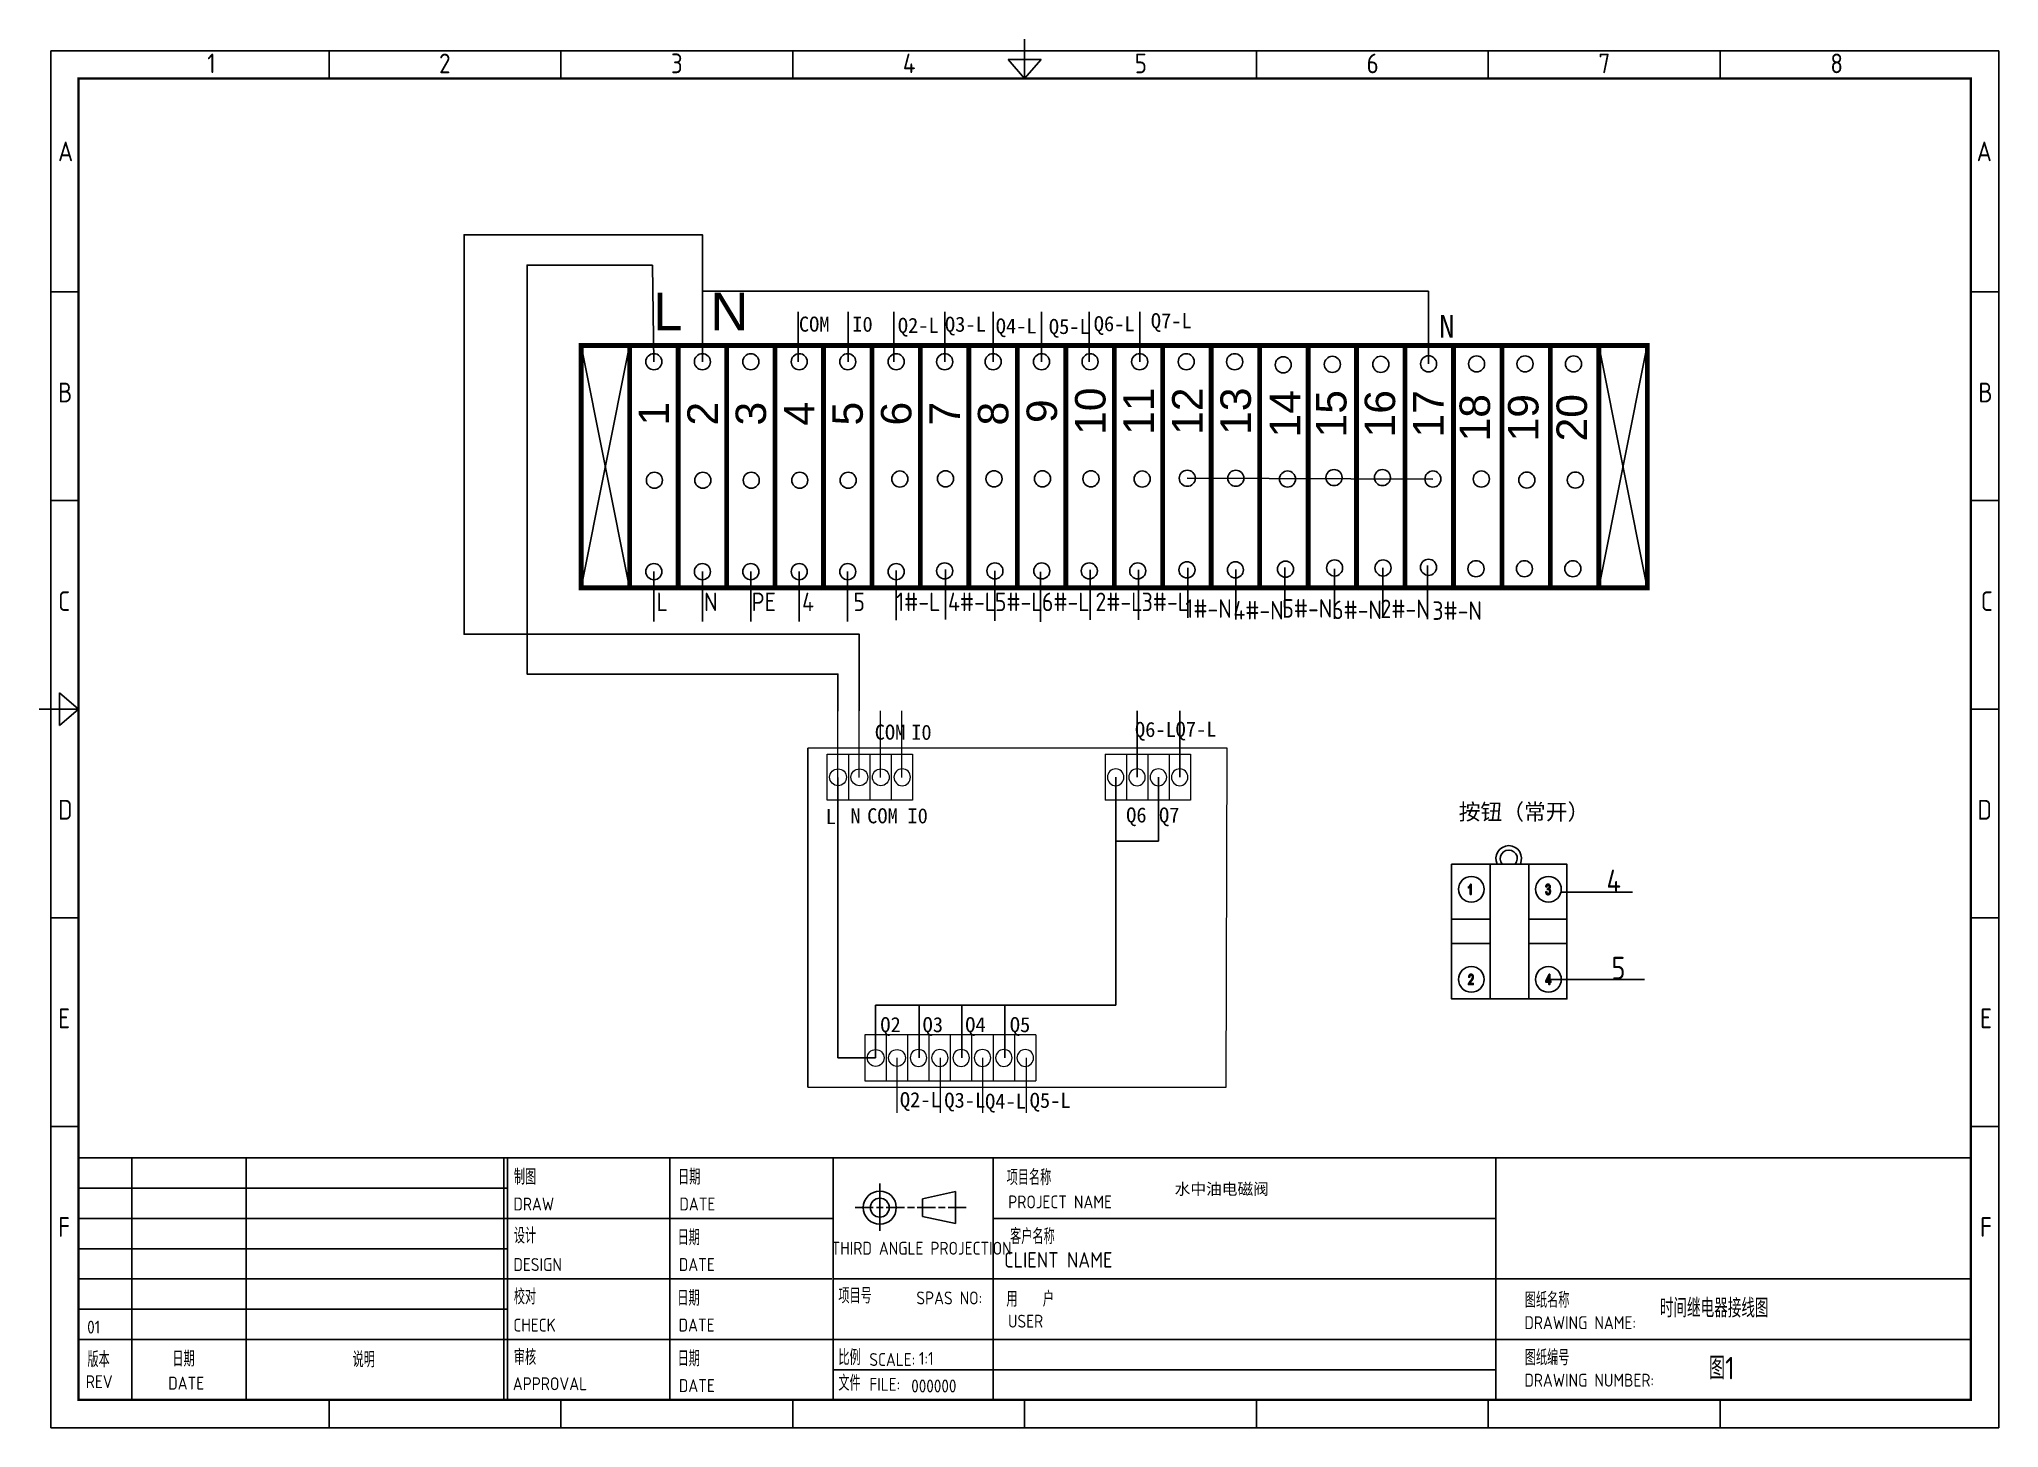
# Model space of a CAD drawing. Header units: millimetres. Extents: x -11207 to 14851, y -6534 to 11935.
import ezdxf
from ezdxf.enums import TextEntityAlignment as Align

# ---------------------------------------------------------------- set-up
doc = ezdxf.new("R2010")
doc.units = ezdxf.units.MM
doc.layers.add('1', color=7, linetype='Continuous', true_color=0xffffff)
for name, color, linetype in [('4', 4, 'Continuous'), ('ECS_LEV_PG_LADDER', 7, 'Continuous'), ('FITT', 4, 'Continuous'), ('TK', 7, 'Continuous')]:
    doc.layers.add(name, color=color, linetype=linetype)
doc.styles.add('name', font='arial.ttf', dxfattribs={"height": 3})
doc.styles.get("Standard").update_dxf_attribs({"font": 'arial.ttf'})
doc.styles.add('工程字', font='gbenor.shx', dxfattribs={"height": 120, "bigfont": 'gbcbig.shx'})
doc.dimstyles.new('ISO-25', dxfattribs={"dimtxt": 2.5, "dimasz": 2.5, "dimexe": 1.25, "dimexo": 0.625, "dimtad": 1, "dimtxsty": 'Standard', "dimcen": 2.5, "dimadec": 0, "dimazin": 0, "dimtfac": 1, "dimtmove": 0, "dimatfit": 3, "dimfxl": 1, "dimarcsym": 0})

msp = doc.modelspace()

# ---------------------------------------------------------------- hatches: boundary and pattern name
h = msp.add_hatch(color=256)
h.dxf.hatch_style = 2
h.paths.add_polyline_path([(7807, 665), (7803, 665), (7799, 662), (7799, 646), (7803, 650), (7807, 650), (7811, 654), (7815, 658), (7819, 662), (7823, 665)])
h = msp.add_hatch(color=256)
h.dxf.hatch_style = 2
h.paths.add_polyline_path([(7835, 697), (7827, 697), (7827, 693), (7823, 689), (7823, 685), (7819, 685), (7819, 681), (7815, 677), (7815, 673), (7811, 673), (7811, 669), (7807, 669), (7807, 665), (7823, 665), (7823, 559), (7835, 559)])
h = msp.add_hatch(color=256)
h.dxf.hatch_style = 2
h.paths.add_polyline_path([(8856, 697), (8848, 697), (8844, 693), (8840, 693), (8840, 689), (8836, 689), (8836, 685), (8836, 681), (8832, 681), (8832, 673), (8828, 673), (8828, 662), (8840, 658), (8840, 665), (8844, 669), (8844, 673), (8844, 677), (8848, 677), (8848, 681), (8852, 681), (8856, 681), (8856, 685), (8880, 685), (8876, 689), (8872, 693), (8868, 693), (8868, 697)])
h = msp.add_hatch(color=256)
h.dxf.hatch_style = 2
h.paths.add_polyline_path([(8840, 598), (8828, 595), (8828, 579), (8832, 575), (8832, 571), (8836, 567), (8836, 563), (8840, 563), (8840, 559), (8844, 559), (8848, 559), (8852, 555), (8864, 555), (8868, 559), (8876, 559), (8876, 563), (8880, 563), (8880, 567), (8884, 571), (8848, 571), (8848, 575), (8844, 575), (8844, 579), (8844, 583), (8840, 587)])
h = msp.add_hatch(color=256)
h.dxf.hatch_style = 2
h.paths.add_polyline_path([(8880, 685), (8856, 685), (8860, 685), (8860, 681), (8864, 681), (8868, 677), (8872, 673), (8872, 650), (8868, 646), (8864, 642), (8860, 638), (8856, 638), (8852, 638), (8880, 638), (8880, 642), (8884, 646), (8884, 654), (8887, 658), (8887, 665), (8884, 669), (8884, 677), (8880, 681)])
h = msp.add_hatch(color=256)
h.dxf.hatch_style = 2
h.paths.add_polyline_path([(8852, 638), (8852, 622), (8852, 626), (8884, 626), (8880, 626), (8880, 630), (8876, 630), (8876, 634), (8872, 634), (8876, 634), (8880, 638)])
h = msp.add_hatch(color=256)
h.dxf.hatch_style = 2
h.paths.add_polyline_path([(8884, 626), (8860, 626), (8864, 626), (8868, 622), (8872, 618), (8876, 614), (8876, 606), (8880, 602), (8880, 595), (8876, 591), (8876, 579), (8872, 579), (8872, 575), (8868, 575), (8868, 571), (8864, 571), (8856, 571), (8884, 571), (8884, 575), (8887, 579), (8887, 587), (8891, 591), (8891, 610), (8887, 614), (8887, 622), (8884, 622)])
h = msp.add_hatch(color=256)
h.dxf.hatch_style = 2
h.paths.add_polyline_path([(7859, -513), (7835, -513), (7839, -517), (7843, -517), (7843, -521), (7847, -521), (7847, -525), (7851, -525), (7851, -529), (7851, -549), (7847, -553), (7847, -561), (7843, -561), (7843, -564), (7839, -568), (7839, -572), (7835, -576), (7831, -580), (7831, -584), (7827, -584), (7823, -588), (7823, -592), (7819, -592), (7819, -596), (7815, -600), (7811, -604), (7811, -608), (7807, -612), (7807, -616), (7803, -616), (7803, -624), (7799, -628), (7799, -639), (7862, -639), (7862, -624), (7815, -624), (7819, -620), (7819, -616), (7823, -616), (7823, -612), (7827, -608), (7827, -604), (7831, -604), (7831, -600), (7835, -596), (7839, -592), (7839, -588), (7843, -588), (7843, -584), (7847, -584), (7847, -580), (7851, -576), (7855, -572), (7855, -568), (7859, -568), (7859, -557), (7862, -557), (7862, -521), (7859, -521)])
h = msp.add_hatch(color=256)
h.dxf.hatch_style = 2
h.paths.add_polyline_path([(7835, -501), (7823, -501), (7819, -505), (7815, -505), (7815, -509), (7811, -509), (7811, -513), (7807, -517), (7807, -521), (7803, -525), (7803, -541), (7815, -541), (7815, -537), (7815, -533), (7815, -529), (7819, -525), (7819, -521), (7823, -521), (7823, -517), (7827, -517), (7831, -513), (7859, -513), (7855, -513), (7855, -509), (7851, -509), (7851, -505), (7847, -505), (7843, -501)])
h = msp.add_hatch(color=256)
h.dxf.hatch_style = 2
h.paths.add_polyline_path([(8880, -501), (8872, -501), (8828, -592), (8828, -608), (8868, -608), (8868, -639), (8880, -639), (8880, -608), (8895, -608), (8895, -592), (8880, -592), (8840, -592), (8868, -529)])
h = msp.add_hatch(color=256)
h.dxf.hatch_style = 2
h.paths.add_polyline_path([(8880, -501), (8868, -529), (8868, -592), (8840, -592), (8880, -592)])

# ---------------------------------------------------------------- linework, layer by layer
at = {"color": 0}
for p, q in [((14851, 11782), (-11053, 11782)), ((-11053, 11782), (-11053, -6534)), ((1897, 11412), (1897, 11935)), ((1897, 11412), (1897, 11935)), ((14851, -6534), (14851, 11782)), ((1679, 11666), (2115, 11666)), ((1897, 11412), (1679, 11666)), ((1679, 11666), (2115, 11666)), ((1897, 11412), (1679, 11666)), ((1897, 11412), (2115, 11666)), ((1897, 11412), (2115, 11666)), ((-2388, 8931), (-2388, 7645)), ((7269, 8584), (7269, 7617)), ((-1115, 8310), (-1115, 7645)), ((-451, 8310), (-451, 7645)), ((157, 8310), (157, 7645)), ((837, 8310), (837, 7645)), ((1478, 8310), (1478, 7645)), ((2122, 8310), (2122, 7645)), ((2757, 8310), (2757, 7645)), ((3427, 8310), (3427, 7645)), ((-3999, 7860), (-3355, 4638)), ((-3999, 4638), (-3355, 7860)), ((9533, 7860), (10177, 4638)), ((9533, 4638), (10177, 7860)), ((-3033, 4853), (-3033, 4188)), ((-2388, 4853), (-2388, 4188)), ((-1744, 4853), (-1744, 4188)), ((-1099, 4853), (-1099, 4188)), ((-457, 4853), (-457, 4188)), ((190, 4870), (190, 4206)), ((847, 4882), (847, 4217)), ((1502, 4863), (1502, 4198)), ((2109, 4852), (2109, 4187)), ((2767, 4877), (2767, 4212)), ((3411, 4877), (3411, 4212)), ((4065, 4905), (4065, 4240)), ((4704, 4882), (4704, 4217)), ((5355, 4908), (5355, 4243)), ((6016, 4889), (6016, 4224)), ((6661, 4902), (6661, 4237)), ((7254, 4933), (7254, 4268)), ((-10683, 3024), (-10938, 3242)), ((-10938, 2806), (-10938, 3242)), ((-10683, 3024), (-10938, 3242)), ((-10938, 2806), (-10938, 3242)), ((-10683, 3024), (-11207, 3024)), ((-10683, 3024), (-11207, 3024)), ((-10683, 3024), (-10938, 2806)), ((-10683, 3024), (-10938, 2806)), ((-10683, -2944), (14444, -2944)), ((-10683, -2944), (14481, -2944)), ((-9975, -6164), (-9975, -2944)), ((-8455, -6164), (-8455, -2944)), ((-5028, -6164), (-5028, -2936)), ((-5028, -6164), (-5028, -2936)), ((-5028, -6164), (-5028, -2936)), ((-5028, -6164), (-5028, -2936)), ((-5028, -2936), (-5028, -6164)), ((-4981, -6164), (-4981, -2944)), ((-4981, -6164), (-4981, -2944)), ((-4981, -6164), (-4981, -2944)), ((-4981, -6164), (-4981, -2944)), ((-2822, -6164), (-2822, -2944)), ((-2822, -6164), (-2822, -2944)), ((-649, -6164), (-649, -2944)), ((-649, -6164), (-649, -2944)), ((1480, -6164), (1480, -2944)), ((1480, -6164), (1480, -2944)), ((1480, -6164), (1480, -2944)), ((8163, -6164), (8163, -2944)), ((-10683, -3347), (-4981, -3347)), ((-10683, -3347), (-4981, -3347)), ((-29, -3286), (-29, -3915)), ((-29, -3286), (-29, -3915)), ((-116, -3606), (-358, -3606)), ((-116, -3606), (-358, -3606)), ((18, -3606), (-74, -3606)), ((18, -3606), (-74, -3606)), ((298, -3606), (55, -3606)), ((298, -3606), (55, -3606)), ((431, -3606), (339, -3606)), ((431, -3606), (339, -3606)), ((711, -3606), (468, -3606)), ((711, -3606), (468, -3606)), ((977, -3392), (537, -3490)), ((977, -3392), (537, -3490)), ((537, -3490), (537, -3722)), ((537, -3490), (537, -3722)), ((840, -3606), (752, -3606)), ((840, -3606), (752, -3606)), ((1120, -3606), (881, -3606)), ((1120, -3606), (881, -3606)), ((977, -3392), (977, -3819)), ((977, -3392), (977, -3819)), ((-10683, -3749), (-4981, -3749)), ((-10683, -3749), (-4981, -3749)), ((-4981, -3749), (-649, -3749)), ((-4981, -3749), (-649, -3749)), ((977, -3819), (537, -3722)), ((977, -3819), (537, -3722)), ((1480, -3749), (8163, -3749)), ((-10683, -4152), (-4981, -4152)), ((-10683, -4152), (-4981, -4152)), ((-10683, -4554), (-4981, -4554)), ((-10683, -4554), (-4981, -4554)), ((-4981, -4554), (-668, -4554)), ((-649, -4554), (1480, -4554)), ((1480, -4554), (8163, -4554)), ((8163, -4554), (14481, -4554)), ((-10683, -4957), (-4981, -4957)), ((-10683, -4957), (-4981, -4957)), ((-10683, -5359), (-4981, -5359)), ((-10683, -5359), (-4981, -5359)), ((-4981, -5359), (-668, -5359)), ((-4981, -5359), (-668, -5359)), ((-668, -5359), (1480, -5359)), ((-668, -5359), (1480, -5359)), ((1480, -5359), (14444, -5359)), ((1480, -5359), (14481, -5359)), ((-649, -5762), (1480, -5762)), ((-649, -5762), (1480, -5762)), ((1480, -5762), (8163, -5762)), ((-11053, -6534), (14851, -6534))]:
    msp.add_line(p, q, dxfattribs=at)
for p, q in [((7269, 8584), (-2388, 8584)), ((4060, 6095), (7326, 6085)), ((7254, 4221), (7254, 4268)), ((-586, 2117), (-586, -1568)), ((3108, -911), (3108, 2118)), ((3108, 2118), (3108, 1269)), ((3676, 1269), (3676, 2118)), ((3108, 1269), (3676, 1269)), ((9029, 591), (9982, 591)), ((8862, -570), (10139, -570)), ((-84, -1615), (-84, -911)), ((-84, -911), (494, -911)), ((494, -911), (494, -1615)), ((494, -911), (1060, -911)), ((1060, -911), (1060, -1615)), ((1060, -911), (1632, -911)), ((1632, -1615), (1632, -911)), ((1632, -911), (3108, -911)), ((-586, -1568), (-586, -1615)), ((-586, -1615), (-84, -1615))]:
    msp.add_line(p, q)
at = {"color": 0, "const_width": 30.8}
msp.add_lwpolyline([(14481, 11412), (-10683, 11412), (-10683, -6164), (14481, -6164)], close=True, dxfattribs=at)
for points in [[(-2388, 8931), (-2388, 9335), (-5557, 9335), (-5557, 4020), (-302, 4020), (-302, 3000)], [(-3053, 8931), (-4719, 8931), (-4719, 3490), (-586, 3490), (-586, 2999)], [(8489, 961), (8501, 1005), (8505, 1048), (8497, 1087), (8481, 1127), (8454, 1162), (8418, 1186), (8379, 1202), (8336, 1210), (8292, 1202), (8253, 1186), (8217, 1162), (8190, 1127), (8170, 1087), (8162, 1048), (8166, 1005), (8182, 961)], [(8418, 961), (8438, 993), (8446, 1028), (8446, 1068), (8430, 1099), (8403, 1127), (8371, 1143), (8336, 1150), (8296, 1143), (8265, 1127), (8241, 1099), (8225, 1068), (8221, 1028), (8229, 993), (8249, 961)]]:
    msp.add_lwpolyline(points)
at = {"color": 0, "lineweight": 0}
for points in [[(-586, 2117), (-586, 2999)], [(-302, 2117), (-302, 3000)], [(-18, 2117), (-18, 3000)], [(265, 2117), (265, 3000)], [(-984, -2003), (-984, 2507)], [(407, 1813), (-728, 1813), (-728, 2424), (407, 2424)], [(-444, 2424), (-444, 1813)], [(-160, 2424), (-160, 1813)], [(124, 2424), (124, 1813)], [(407, 2424), (407, 1813)], [(2966, 2424), (2966, 1813)], [(2966, 2424), (4101, 2424), (4101, 1813), (2966, 1813)], [(3250, 2424), (3250, 1813)], [(3534, 2424), (3534, 1813)], [(3817, 2424), (3817, 1813)], [(4101, 2424), (4101, 1813)], [(-228, -1309), (-228, -1920)], [(2047, -1309), (-228, -1309)], [(56, -1309), (56, -1920)], [(340, -1309), (340, -1920)], [(624, -1309), (624, -1920)], [(908, -1309), (908, -1920)], [(1191, -1309), (1191, -1920)], [(1479, -1309), (1479, -1920)], [(1763, -1309), (1763, -1920)], [(2047, -1309), (2047, -1920)], [(197, -1615), (197, -2343)], [(773, -1615), (773, -2343)], [(1339, -1615), (1339, -2343)], [(1919, -1615), (1919, -2343)], [(-228, -1920), (2047, -1920)]]:
    msp.add_lwpolyline(points, dxfattribs=at)
at = {"color": 0}
for points in [[(3392, 2118), (3392, 3002)], [(3959, 2118), (3959, 3002)]]:
    msp.add_lwpolyline(points, dxfattribs=at)
at = {"color": 0, "lineweight": 0}
msp.add_lwpolyline([(-984, -2003), (4576, -2003), (4588, 2507), (-984, 2507)], close=True, dxfattribs=at)
for points in [[(7575, -829), (9108, -829), (9108, 961), (7575, 961), (7575, -829), (8087, -829), (8087, 961), (7575, 961)], [(8600, -829), (9108, -829), (9108, 961), (8600, 961)], [(7807, 665), (7803, 665), (7799, 662), (7799, 646), (7803, 650), (7807, 650), (7811, 654), (7815, 658), (7819, 662), (7823, 665)], [(7835, 697), (7827, 697), (7827, 693), (7823, 689), (7823, 685), (7819, 685), (7819, 681), (7815, 677), (7815, 673), (7811, 673), (7811, 669), (7807, 669), (7807, 665), (7823, 665), (7823, 559), (7835, 559)], [(8856, 697), (8848, 697), (8844, 693), (8840, 693), (8840, 689), (8836, 689), (8836, 685), (8836, 681), (8832, 681), (8832, 673), (8828, 673), (8828, 662), (8840, 658), (8840, 665), (8844, 669), (8844, 673), (8844, 677), (8848, 677), (8848, 681), (8852, 681), (8856, 681), (8856, 685), (8880, 685), (8876, 689), (8872, 693), (8868, 693), (8868, 697)], [(8840, 598), (8828, 595), (8828, 579), (8832, 575), (8832, 571), (8836, 567), (8836, 563), (8840, 563), (8840, 559), (8844, 559), (8848, 559), (8852, 555), (8864, 555), (8868, 559), (8876, 559), (8876, 563), (8880, 563), (8880, 567), (8884, 571), (8848, 571), (8848, 575), (8844, 575), (8844, 579), (8844, 583), (8840, 587)], [(8880, 685), (8856, 685), (8860, 685), (8860, 681), (8864, 681), (8868, 677), (8872, 673), (8872, 650), (8868, 646), (8864, 642), (8860, 638), (8856, 638), (8852, 638), (8880, 638), (8880, 642), (8884, 646), (8884, 654), (8887, 658), (8887, 665), (8884, 669), (8884, 677), (8880, 681)], [(8852, 638), (8852, 622), (8852, 626), (8884, 626), (8880, 626), (8880, 630), (8876, 630), (8876, 634), (8872, 634), (8876, 634), (8880, 638)], [(8884, 626), (8860, 626), (8864, 626), (8868, 622), (8872, 618), (8876, 614), (8876, 606), (8880, 602), (8880, 595), (8876, 591), (8876, 579), (8872, 579), (8872, 575), (8868, 575), (8868, 571), (8864, 571), (8856, 571), (8884, 571), (8884, 575), (8887, 579), (8887, 587), (8891, 591), (8891, 610), (8887, 614), (8887, 622), (8884, 622)], [(7575, -95), (8087, -95), (8087, 232), (7575, 232)], [(8600, -95), (9108, -95), (9108, 232), (8600, 232)], [(7859, -513), (7835, -513), (7839, -517), (7843, -517), (7843, -521), (7847, -521), (7847, -525), (7851, -525), (7851, -529), (7851, -549), (7847, -553), (7847, -561), (7843, -561), (7843, -564), (7839, -568), (7839, -572), (7835, -576), (7831, -580), (7831, -584), (7827, -584), (7823, -588), (7823, -592), (7819, -592), (7819, -596), (7815, -600), (7811, -604), (7811, -608), (7807, -612), (7807, -616), (7803, -616), (7803, -624), (7799, -628), (7799, -639), (7862, -639), (7862, -624), (7815, -624), (7819, -620), (7819, -616), (7823, -616), (7823, -612), (7827, -608), (7827, -604), (7831, -604), (7831, -600), (7835, -596), (7839, -592), (7839, -588), (7843, -588), (7843, -584), (7847, -584), (7847, -580), (7851, -576), (7855, -572), (7855, -568), (7859, -568), (7859, -557), (7862, -557), (7862, -521), (7859, -521)], [(7835, -501), (7823, -501), (7819, -505), (7815, -505), (7815, -509), (7811, -509), (7811, -513), (7807, -517), (7807, -521), (7803, -525), (7803, -541), (7815, -541), (7815, -537), (7815, -533), (7815, -529), (7819, -525), (7819, -521), (7823, -521), (7823, -517), (7827, -517), (7831, -513), (7859, -513), (7855, -513), (7855, -509), (7851, -509), (7851, -505), (7847, -505), (7843, -501)], [(8880, -501), (8872, -501), (8828, -592), (8828, -608), (8868, -608), (8868, -639), (8880, -639), (8880, -608), (8895, -608), (8895, -592), (8880, -592), (8840, -592), (8868, -529)], [(8880, -501), (8868, -529), (8868, -592), (8840, -592), (8880, -592)]]:
    msp.add_lwpolyline(points, close=True)
for centre in [(-584, 2118), (-300, 2118), (-16, 2118), (-84, -1615), (200, -1615)]:
    msp.add_circle(centre, 112, dxfattribs=at)
for centre in [(7837, 628), (8862, 628), (7837, -570), (8862, -570)]:
    msp.add_circle(centre, 171)
at = {"color": 0}
for radius in [220, 220, 126, 126]:
    msp.add_circle((-29, -3606), radius, dxfattribs=at)
at = {"color": 0, "lineweight": 0}
for centre in [(269, 2118), (3108, 2118), (3392, 2118), (3676, 2118), (3959, 2118), (486, -1615), (770, -1615), (1053, -1615), (1337, -1615), (1621, -1615), (1905, -1615)]:
    msp.add_ellipse(centre, major_axis=(0, 112), ratio=0.982456, start_param=0, end_param=6.283185, dxfattribs=at)
at = {"layer": '1', "color": 0, "const_width": 64.4}
for points in [[(-3999, 7860), (-3355, 7860), (-3355, 4638), (-3999, 4638)], [(-3355, 7860), (-2710, 7860), (-2710, 4638), (-3355, 4638)], [(-3355, 7860), (-2710, 7860), (-2710, 4638), (-3355, 4638)], [(-2710, 7860), (-2066, 7860), (-2066, 4638), (-2710, 4638)], [(-2066, 7860), (-1422, 7860), (-1422, 4638), (-2066, 4638)], [(-2066, 7860), (-1422, 7860), (-1422, 4638), (-2066, 4638)], [(-1422, 7860), (-777, 7860), (-777, 4638), (-1422, 4638)], [(-777, 7860), (-133, 7860), (-133, 4638), (-777, 4638)], [(-133, 7860), (511, 7860), (511, 4638), (-133, 4638)], [(511, 7860), (1156, 7860), (1156, 4638), (511, 4638)], [(1156, 7860), (1800, 7860), (1800, 4638), (1156, 4638)], [(1800, 7860), (2445, 7860), (2445, 4638), (1800, 4638)], [(2445, 7860), (3089, 7860), (3089, 4638), (2445, 4638)], [(3089, 7860), (3733, 7860), (3733, 4638), (3089, 4638)], [(3733, 7860), (4378, 7860), (4378, 4638), (3733, 4638)], [(4378, 7860), (5022, 7860), (5022, 4638), (4378, 4638)], [(5022, 7860), (5667, 7860), (5667, 4638), (5022, 4638)], [(5667, 7860), (6311, 7860), (6311, 4638), (5667, 4638)], [(6311, 7860), (6955, 7860), (6955, 4638), (6311, 4638)], [(6955, 7860), (7600, 7860), (7600, 4638), (6955, 4638)], [(7600, 7860), (8244, 7860), (8244, 4638), (7600, 4638)], [(8244, 7860), (8888, 7860), (8888, 4638), (8244, 4638)], [(8888, 7860), (9533, 7860), (9533, 4638), (8888, 4638)], [(9533, 7860), (10177, 7860), (10177, 4638), (9533, 4638)]]:
    msp.add_lwpolyline(points, close=True, dxfattribs=at)
at = {"layer": '4', "color": 0}
for centre in [(-3033, 7645), (-2388, 7645), (-1744, 7645), (-1100, 7645), (-455, 7645), (189, 7645), (834, 7645), (1478, 7645), (2122, 7645), (2767, 7645), (3427, 7645), (4046, 7645), (4690, 7645), (5336, 7604), (5989, 7610), (6633, 7610), (7269, 7617), (7907, 7616), (8551, 7616), (9196, 7616), (-3026, 6069), (-2382, 6069), (-1738, 6069), (-1093, 6069), (-449, 6069), (238, 6085), (845, 6088), (1490, 6088), (2134, 6088), (2779, 6088), (3460, 6085), (4060, 6095), (4705, 6095), (5393, 6085), (6011, 6104), (6655, 6104), (7326, 6085), (7970, 6085), (8575, 6071), (9220, 6071), (-3033, 4853), (-2388, 4853), (-1744, 4853), (-1100, 4853), (-455, 4853), (189, 4853), (834, 4863), (1502, 4863), (2125, 4863), (2757, 4863), (3401, 4863), (4056, 4877), (4700, 4877), (5366, 4886), (6019, 4902), (6663, 4902), (7268, 4911), (7899, 4892), (8543, 4892), (9187, 4892)]:
    msp.add_circle(centre, 107, dxfattribs=at)
at = {"layer": 'ECS_LEV_PG_LADDER', "color": 0}
for p, q in [((-7353, 11782), (-7353, 11412)), ((-4270, 11412), (-4270, 11782)), ((-1187, 11412), (-1187, 11782)), ((1897, 11412), (1897, 11782)), ((4980, 11412), (4980, 11782)), ((8063, 11412), (8063, 11782)), ((11147, 11412), (11147, 11782)), ((-11053, 8574), (-10683, 8574)), ((14851, 8574), (14481, 8574)), ((-11053, 5799), (-10683, 5799)), ((14851, 5799), (14481, 5799)), ((-11053, 3024), (-10683, 3024)), ((14851, 3024), (14481, 3024)), ((-11053, 249), (-10683, 249)), ((14851, 249), (14481, 249)), ((-11053, -2526), (-10683, -2526)), ((14851, -2526), (14481, -2526)), ((-7353, -6534), (-7353, -6164)), ((-4270, -6534), (-4270, -6164)), ((-1187, -6534), (-1187, -6164)), ((1897, -6534), (1897, -6164)), ((4980, -6534), (4980, -6164)), ((8063, -6534), (8063, -6164)), ((11147, -6534), (11147, -6164))]:
    msp.add_line(p, q, dxfattribs=at)

# ---------------------------------------------------------------- texts
at = {"color": 0}
for s, p in [('L', (-3041, 8063)), ('N', (-2281, 8063))]:
    msp.add_text(s, height=500, dxfattribs=at).set_placement(p)
at = {"color": 0, "style": '工程字'}
for s, height, p in [('L', 246, (-2998, 4328)), ('N', 246, (-2366, 4328)), ('PE', 246.2, (-1734, 4328)), ('4', 246, (-1062, 4328)), ('5', 246, (-379, 4328)), ('1#-L', 246.2, (190, 4328)), ('4#-L', 246.2, (878, 4328)), ('5#-L', 246.2, (1502, 4328)), ('6#-L', 246.2, (2127, 4328)), ('2#-L', 246.2, (2839, 4328)), ('3#-L', 246.2, (3454, 4328)), ('1#-N', 246.2, (4035, 4238)), ('4#-N', 246.2, (4673, 4216)), ('5#-N', 246.2, (5324, 4241)), ('6#-N', 246.2, (5986, 4222)), ('2#-N', 246.2, (6630, 4235)), ('3#-N', 246.2, (7319, 4211)), ('4', 300, (9634, 589)), ('5', 300, (9700, -570)), ('制图', 206, (-4895, -3300)), ('日期', 206, (-2711, -3301)), ('项目名称', 206, (1658, -3307)), ('DRAW', 171.7, (-4901, -3644)), ('DATE', 171.7, (-2694, -3644)), ('PROJECT NAME', 171.69, (1679, -3616)), ('设计', 206, (-4895, -4082)), ('日期', 206, (-2718, -4106)), ('客户名称', 206, (1704, -4092)), ('THIRD ANGLE PROJECTION', 171.69, (-670, -4232)), ('DESIGN', 171.7, (-4901, -4449)), ('DATE', 171.7, (-2701, -4449)), ('CLIENT NAME', 206.03, (1624, -4404)), ('校对', 206, (-4895, -4894)), ('日期', 206, (-2721, -4911)), ('项目号', 206, (-580, -4881)), ('SPAS NO:', 171.7, (457, -4893)), ('用   户', 206, (1655, -4924)), ('图纸名称', 206, (8548, -4938)), ('时间继电器接线图', 251.1, (10343, -5067)), ('CHECK', 171.7, (-4901, -5254)), ('DATE', 171.7, (-2704, -5254)), ('USER', 171.7, (1676, -5202)), ('DRAWING NAME:', 171.69, (8542, -5222)), ('审核', 206, (-4895, -5699)), ('版本', 206, (-10565, -5728)), ('日期', 206, (-9436, -5720)), ('说明', 206, (-7040, -5729)), ('日期', 206, (-2718, -5716)), ('比例', 206, (-580, -5701)), ('SCALE:', 171.7, (-168, -5712)), ('图纸编号', 206, (8548, -5703)), ('REV', 171.7, (-10587, -6007)), ('DATE', 171.7, (-9491, -6026)), ('APPROVAL', 171.7, (-4909, -6034)), ('DATE', 171.7, (-2701, -6059)), ('文件', 206, (-580, -6042)), ('FILE:', 171.7, (-168, -6042)), ('DRAWING NUMBER:', 171.69, (8542, -5987))]:
    msp.add_text(s, height=height, dxfattribs=at).set_placement(p)
at = {"color": 0, "ltscale": 20, "style": '工程字'}
msp.add_text('图1', height=300.7, dxfattribs=at).set_placement((10995, -5891))
at = {"color": 0, "char_height": 200, "attachment_point": 1, "style": '工程字'}
for s, insert in [('{\\fFangSong|b0|i0|c134|p49;COM}', (-1105, 8245)), ('{\\fFangSong|b0|i0|c134|p49;I0}', (-395, 8244))]:
    msp.add_mtext(s, dxfattribs=dict(at, insert=insert))
for s, insert, width in [('{\\fFangSong|b0|i0|c134|p49;Q2-L}', (211, 8229), 133.96), ('{\\fFangSong|b0|i0|c134|p49;Q3-L}', (837, 8244), 133.96), ('{\\fFangSong|b0|i0|c134|p49;Q4-L}', (1513, 8221), 133.96), ('{\\fFangSong|b0|i0|c134|p49;Q5-L}', (2219, 8214), 133.96), ('{\\fFangSong|b0|i0|c134|p49;Q6-L}', (2816, 8251), 133.96), ('{\\fFangSong|b0|i0|c134|p49;Q7-L}', (3575, 8291), 133.96), ('{\\fFangSong|b0|i0|c134|p49;Q2-L}', (238, -2070), 283.52), ('{\\fFangSong|b0|i0|c134|p49;Q3-L}', (829, -2077), 283.52), ('{\\fFangSong|b0|i0|c134|p49;Q5-L}', (1964, -2079), 283.52), ('{\\fFangSong|b0|i0|c134|p49;Q4-L}', (1371, -2091), 283.52)]:
    msp.add_mtext(s, dxfattribs=dict(at, insert=insert, width=width))
at = {"color": 0}
for s, insert, char_height, width, attachment_point in [('{\\fFangSong|b0|i0|c134|p49;N}', (7409, 8267), 300, 133.96, 1), ('{\\fFangSong|b0|i0|c134|p49;Q6-L}', (3636, 2729), 200, 283.52, 5), ('{\\fFangSong|b0|i0|c134|p49;Q7-L}', (4176, 2732), 200, 283.52, 5), ('{\\fFangSong|b0|i0|c134|p49;I0}', (474, 1604), 200, 128.19, 5), ('{\\fFangSong|b0|i0|c134|p49;Q2}', (114, -1197), 200, 283.52, 5)]:
    msp.add_mtext(s, dxfattribs=dict(at, insert=insert, char_height=char_height, width=width, attachment_point=attachment_point))
at = {"color": 0, "char_height": 200, "attachment_point": 5}
for s, insert in [('{\\fFangSong|b0|i0|c134|p49;COM}', (107, 2717)), ('{\\fFangSong|b0|i0|c134|p49;I0}', (524, 2715)), ('{\\fFangSong|b0|i0|c134|p49;L}', (-681, 1595)), ('{\\fFangSong|b0|i0|c134|p49;N}', (-351, 1605)), ('{\\fFangSong|b0|i0|c134|p49;COM}', (7, 1604)), ('{\\fFangSong|b0|i0|c134|p49;Q6}', (3383, 1592)), ('{\\fFangSong|b0|i0|c134|p49;Q7}', (3820, 1591)), ('{\\fFangSong|b0|i0|c134|p49;Q3}', (676, -1197)), ('{\\fFangSong|b0|i0|c134|p49;Q4}', (1243, -1197)), ('{\\fFangSong|b0|i0|c134|p49;Q5}', (1836, -1197))]:
    msp.add_mtext(s, dxfattribs=dict(at, insert=insert))
at = {"insert": (7669, 1765), "char_height": 212.29, "attachment_point": 1}
msp.add_mtext('{\\fFangSong|b0|i0|c134|p49;按钮（常开）}', dxfattribs=at)
at = {"insert": (3892, -3281), "char_height": 153.09, "width": 4766.11, "attachment_point": 1}
msp.add_mtext('{\\fSimSun|b0|i0|c134|p2;水中油电磁阀}', dxfattribs=at)
at = {"color": 0, "style": '工程字'}
for tag, p, s, height in [('01', (-10569, -5281), '1', 172), ('1:1', (492, -5698), '1:1', 171.7), ('000000', (389, -6064), '000000', 171.7)]:
    msp.add_attdef(tag, p, s, height=height, dxfattribs=at)
at = {"layer": 'FITT', "color": 0, "style": '工程字'}
for s, p in [('1', (-8972, 11482)), ('2', (-5889, 11482)), ('3', (-2806, 11482)), ('4', (278, 11482)), ('5', (3361, 11482)), ('6', (6444, 11482)), ('7', (9527, 11482)), ('8', (12611, 11482)), ('A', (-10956, 10312)), ('A', (14557, 10312)), ('B', (-10956, 7105)), ('B', (14579, 7105)), ('C', (-10956, 4330)), ('C', (14611, 4330)), ('D', (-10956, 1555)), ('D', (14567, 1555)), ('E', (-10956, -1220)), ('E', (14601, -1220)), ('F', (-10956, -3995)), ('F', (14601, -3995))]:
    msp.add_text(s, height=262, dxfattribs=at).set_placement(p)
at = {"layer": 'TK', "color": 0, "style": 'name'}
for s, height, p in [('1', 405, (-3033, 6954)), ('2', 405, (-2388, 6954)), ('3', 405, (-1744, 6954)), ('4', 405, (-1100, 6954)), ('5', 405, (-455, 6954)), ('6', 405, (189, 6954)), ('7', 405, (834, 6954)), ('8', 405, (1478, 6954)), ('9', 405, (2125, 6987)), ('10', 405.4, (2770, 6987)), ('11', 405.4, (3414, 6987)), ('12', 405.4, (4058, 6987)), ('13', 405.4, (4703, 6987)), ('14', 405.4, (5360, 6953)), ('15', 405.4, (5977, 6953)), ('16', 405.4, (6621, 6953)), ('17', 405.4, (7266, 6953)), ('18', 405.4, (7883, 6900)), ('19', 405.4, (8527, 6900)), ('20', 405.4, (9172, 6900))]:
    msp.add_text(s, height=height, rotation=90, dxfattribs=at).set_placement(p, align=Align.MIDDLE)

# ---------------------------------------------------------------- leaders
at = {"color": 0}
msp.add_leader([(-3033, 7645), (-3053, 8931)], dimstyle='ISO-25', override={"dimgap": 0.625, "dimtad": 0}, dxfattribs=at)

doc.saveas('drawing.dxf')
